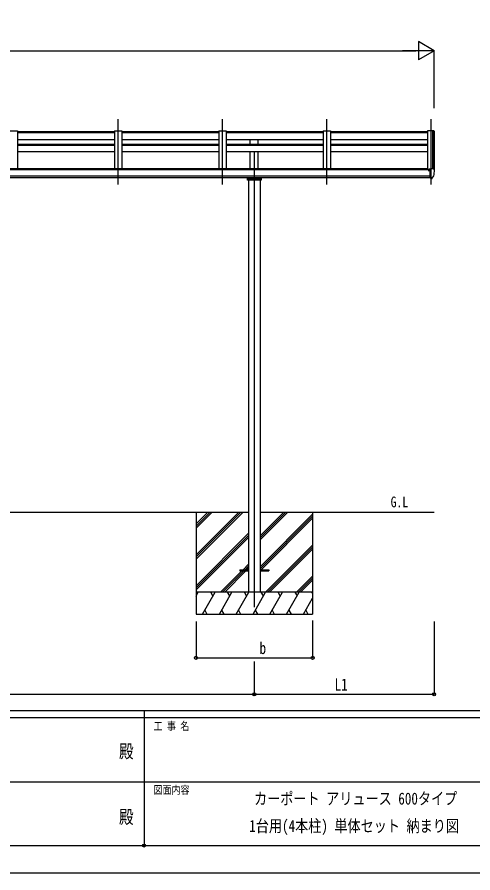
# Model space of a CAD drawing. Units: millimetres, scale not verified. Extents: x -10512 to 10512, y -7425 to 7425.
# Drawn here: x -884 to 2244, y -7425 to -1556 of the extents above; entities that cross this region are included whole.
import ezdxf
from ezdxf.enums import TextEntityAlignment as Align

# ---------------------------------------------------------------- set-up
doc = ezdxf.new("R2010")
doc.units = ezdxf.units.MM
doc.header["$LTSCALE"] = 40
doc.header["$PDMODE"] = 32
doc.header["$PDSIZE"] = 20
for name, color, linetype in [('0-2_USER1', 3, 'Continuous'), ('0-4_YKK_12', 2, 'Continuous'), ('0-5_YKK_13', 4, 'Continuous'), ('0-6_YKK_A1', 4, 'Continuous'), ('0-7_YKK_D', 6, 'Continuous'), ('0-8_YKK_ZWAK', 7, 'Continuous')]:
    doc.layers.add(name, color=color, linetype=linetype)
doc.styles.add('ＭＳ ゴシック', font='')
doc.styles.get('ＭＳ ゴシック').set_extended_font_data('MS Gothic')

msp = doc.modelspace()

# ---------------------------------------------------------------- linework, layer by layer
at = {"layer": '0-4_YKK_12'}
for p, q in [((-189.78, -2702.84), (-189.78, -2256)), ((526.22, -2702.84), (526.22, -2256)), ((1242.22, -2702.84), (1242.22, -2256)), ((1958.22, -2702.84), (1958.22, -2256)), ((744.22, -2478.02), (744.22, -5602.4))]:
    msp.add_line(p, q, dxfattribs=at)
at = {"layer": '0-5_YKK_13'}
for p, q in [((-214.78, -2342.25), (-880.78, -2342.25)), ((501.22, -2342.25), (-164.78, -2342.25)), ((1217.22, -2342.25), (551.22, -2342.25)), ((1933.22, -2342.25), (1267.22, -2342.25)), ((1941.72, -2599.63), (1941.72, -2603.96)), ((1956.72, -2598.46), (1942.72, -2598.52)), ((1946.22, -2598.51), (1946.22, -2596.61)), ((1946.72, -2608.69), (1946.42, -2608.69)), ((1947.25, -2608.69), (1946.72, -2608.69)), ((1947.05, -2596.19), (1956.72, -2595.47)), ((1951.72, -2603.51), (1958.22, -2603.11)), ((1956.72, -2594.69), (1958.22, -2594.69)), ((1956.72, -2594.69), (1956.72, -2600.86)), ((1958.22, -2662.28), (1958.22, -2593.78)), ((1973.31, -2594.34), (1977.38, -2600.15)), ((1980.22, -2603.15), (1980.22, -2603.78)), ((700.72, -2664.65), (787.72, -2664.65)), ((1951.72, -2659.08), (1957.22, -2659.08)), ((1957.72, -2660.08), (1957.22, -2659.08)), ((1958.22, -2660.08), (1957.72, -2660.08)), ((1959.72, -2662.19), (1958.22, -2662.28)), ((1959.72, -2662.19), (1963.43, -2661.96)), ((1965.85, -2660.46), (1975.59, -2645.09)), ((644.22, -5345.5), (644.22, -5354.5)), ((644.22, -5345.5), (704.72, -5345.5)), ((644.22, -5354.5), (704.72, -5354.5)), ((783.72, -5345.5), (844.22, -5345.5)), ((783.72, -5354.5), (844.22, -5354.5)), ((844.22, -5345.5), (844.22, -5354.5))]:
    msp.add_line(p, q, dxfattribs=at)
for points in [[(1941.72, -2607.08), (1941.72, -2608.69), (1941.25, -2608.69)], [(1946.42, -2607.51), (1946.42, -2608.69), (1941.72, -2608.69)], [(1947.05, -2596.19), (1946.88, -2596.21), (1946.72, -2596.24), (1946.58, -2596.28), (1946.46, -2596.34), (1946.36, -2596.4), (1946.28, -2596.46), (1946.24, -2596.53), (1946.22, -2596.61)], [(1951.72, -2659.08), (1951.72, -2600.86), (1956.72, -2600.86)], [(1958.22, -2593.78), (1970.22, -2593.78), (1972.55, -2593.92)], [(790.72, -2657.32), (790.72, -2673.91), (697.72, -2673.91), (697.72, -2657.32)], [(1958.22, -2648.39), (1955.06, -2647.98), (1951.72, -2647.55)]]:
    msp.add_lwpolyline(points, dxfattribs=at)
for centre, radius, start, end in [((1944.22, -2608.69), 2.5, 28.35764, 180), ((1944.22, -2608.69), 2.5, 0, 28.35764), ((1972.49, -2594.92), 1, 35, 86.5), ((1787.73, -2603.77), 192.49, 347.8767, 359.9992), ((1977.22, -2603.15), 3, 0, 87), ((1963.25, -2658.96), 3, 273.5, 330), ((1972.99, -2643.59), 3, 330, 348.16652)]:
    msp.add_arc(centre, radius, start, end, dxfattribs=at)
msp.add_ellipse((1942.72, -2599.62), major_axis=(0.02, 1.1), ratio=0.906239, start_param=0.0206394, end_param=1.5914357, dxfattribs=at)
at = {"layer": '0-6_YKK_A1'}
for p, q in [((-930.78, -2336.17), (-880.78, -2336.17)), ((-880.78, -2336.17), (-880.78, -2597.25)), ((-214.78, -2336.17), (-214.78, -2597.25)), ((-214.78, -2336.17), (-164.78, -2336.17)), ((-164.78, -2336.17), (-164.78, -2597.25)), ((501.22, -2336.17), (501.22, -2597.25)), ((501.22, -2336.17), (551.22, -2336.17)), ((551.22, -2336.17), (551.22, -2597.25)), ((1217.22, -2336.17), (1217.22, -2597.25)), ((1217.22, -2336.17), (1267.22, -2336.17)), ((1267.22, -2336.17), (1267.22, -2597.25)), ((1933.22, -2336.17), (1933.22, -2603.96)), ((1969.14, -2336.37), (1968.52, -2337.99)), ((1969.22, -2336.26), (1969.22, -2593.78)), ((1977.27, -2336.59), (1969.44, -2336.18)), ((1978.22, -2337.47), (1978.22, -2600.32)), ((-214.78, -2349.05), (-880.78, -2349.05)), ((-880.78, -2394.05), (-214.78, -2394.05)), ((501.22, -2349.05), (-164.78, -2349.05)), ((-164.78, -2394.05), (501.22, -2394.05)), ((1217.22, -2349.05), (551.22, -2349.05)), ((551.22, -2394.05), (1217.22, -2394.05)), ((716.72, -2427.47), (716.72, -2394.05)), ((716.72, -2394.05), (771.72, -2394.05)), ((771.72, -2427.47), (771.72, -2394.05)), ((1933.22, -2349.05), (1267.22, -2349.05)), ((1267.22, -2394.05), (1933.22, -2394.05)), ((-880.78, -2427.47), (-214.78, -2427.47)), ((-880.78, -2433.75), (-214.78, -2433.75)), ((-164.78, -2427.47), (501.22, -2427.47)), ((-164.78, -2433.75), (501.22, -2433.75)), ((551.22, -2427.47), (1217.22, -2427.47)), ((551.22, -2433.75), (1217.22, -2433.75)), ((1267.22, -2427.47), (1933.22, -2427.47)), ((1267.22, -2433.75), (1933.22, -2433.75)), ((-880.78, -2477.54), (-214.78, -2477.54)), ((-164.78, -2477.54), (501.22, -2477.54)), ((551.22, -2477.54), (1217.22, -2477.54)), ((716.72, -2597.25), (716.72, -2477.54)), ((771.72, -2597.25), (771.72, -2477.54)), ((1267.22, -2477.54), (1933.22, -2477.54)), ((1951.72, -2603.96), (-3763.28, -2603.96)), ((1928.22, -2597.25), (-3739.78, -2597.25)), ((1928.22, -2603.96), (1928.22, -2597.25)), ((-3763.28, -2645.18), (1951.72, -2645.18)), ((1951.72, -2657.04), (-3763.28, -2656.95)), ((704.72, -2673.91), (704.72, -5500)), ((783.72, -2673.91), (783.72, -5500)), ((-2516.28, -4950), (704.72, -4950)), ((344.22, -4950), (344.22, -5650)), ((344.22, -5244.18), (638.4, -4950)), ((344.22, -5258.32), (652.54, -4950)), ((344.22, -5272.46), (666.69, -4950)), ((344.22, -5060.33), (454.55, -4950)), ((344.22, -5046.19), (440.41, -4950)), ((344.22, -5032.05), (426.27, -4950)), ((783.72, -4950), (1978.22, -4950)), ((783.72, -5141.33), (975.05, -4950)), ((783.72, -5127.19), (960.91, -4950)), ((783.72, -5113.05), (946.77, -4950)), ((783.72, -5325.18), (1144.22, -4964.68)), ((783.72, -5339.32), (1144.22, -4978.82)), ((1144.22, -4950), (1144.22, -5650)), ((791.68, -5345.5), (1144.22, -4992.96)), ((344.22, -5456.31), (704.72, -5095.81)), ((344.22, -5470.45), (704.72, -5109.95)), ((344.22, -5484.59), (704.72, -5124.1)), ((821.03, -5500), (1144.22, -5176.81)), ((835.17, -5500), (1144.22, -5190.95)), ((849.32, -5500), (1144.22, -5205.1)), ((667.16, -5345.5), (704.72, -5307.94)), ((681.31, -5345.5), (704.72, -5322.08)), ((695.45, -5345.5), (704.72, -5336.23)), ((512.66, -5500), (658.16, -5354.5)), ((526.81, -5500), (672.31, -5354.5)), ((540.95, -5500), (686.45, -5354.5)), ((1033.16, -5500), (1144.22, -5388.94)), ((1047.31, -5500), (1144.22, -5403.08)), ((1061.45, -5500), (1144.22, -5417.23)), ((1144.22, -5500), (344.22, -5500)), ((344.22, -5527.5), (360.1, -5500)), ((388.97, -5650), (475.57, -5500)), ((460.57, -5525.98), (445.57, -5500)), ((504.44, -5650), (591.04, -5500)), ((576.04, -5525.98), (561.04, -5500)), ((619.91, -5650), (706.51, -5500)), ((691.51, -5525.98), (676.51, -5500)), ((735.38, -5650), (821.98, -5500)), ((806.98, -5525.98), (791.98, -5500)), ((850.85, -5650), (937.45, -5500)), ((922.45, -5525.98), (907.45, -5500)), ((966.32, -5650), (1052.92, -5500)), ((1022.92, -5500), (1037.92, -5525.98)), ((1138.39, -5500), (1144.22, -5510.1)), ((1081.79, -5650), (1144.22, -5541.86)), ((403.97, -5624.02), (418.97, -5650)), ((519.44, -5624.02), (534.44, -5650)), ((634.91, -5624.02), (649.91, -5650)), ((750.38, -5624.02), (765.38, -5650)), ((865.85, -5624.02), (880.85, -5650)), ((981.32, -5624.02), (996.32, -5650)), ((1096.79, -5624.02), (1111.79, -5650)), ((344.22, -5650), (1144.22, -5650))]:
    msp.add_line(p, q, dxfattribs=at)
msp.add_lwpolyline([(1968.52, -2593.78), (1968.52, -2336.17), (1933.22, -2336.17)], dxfattribs=at)
msp.add_circle((1944.25, -2608.69), 3, dxfattribs=at)
for centre, radius, start, end in [((1969.42, -2336.48), 0.3, 86.98858, 159), ((1977.22, -2337.59), 1, 6.67014, 87)]:
    msp.add_arc(centre, radius, start, end, dxfattribs=at)
at = {"layer": '0-7_YKK_D'}
for p, q in [((1978.22, -1786.17), (1869.97, -1723.67)), ((1869.97, -1723.67), (1869.97, -1848.67)), ((-3664.78, -1786.17), (1853.22, -1786.17)), ((1978.22, -1786.17), (1761.72, -1786.17)), ((1978.22, -1786.17), (1869.97, -1848.67)), ((1978.22, -2179.49), (1978.22, -1785.17)), ((344.22, -5700.02), (344.22, -5951)), ((1144.22, -5694.46), (1144.22, -5951)), ((1978.22, -5700), (1978.22, -6201)), ((344.22, -5950), (1144.22, -5950)), ((744.22, -5974.73), (744.22, -6201)), ((744.22, -5975.73), (744.22, -6201)), ((-2555.78, -6200), (744.22, -6200)), ((744.22, -6200), (1978.22, -6200))]:
    msp.add_line(p, q, dxfattribs=at)
for centre in [(344.22, -5950), (1144.22, -5950), (744.22, -6200), (744.22, -6200), (1978.22, -6200)]:
    msp.add_circle(centre, 10.62, dxfattribs=at)
at = {"layer": '0-8_YKK_ZWAK'}
for p, q in [((9737.55, -6312.5), (-9762.45, -6312.5)), ((-12.45, -6312.5), (-12.45, -7237.5)), ((-12.45, -6362.5), (-3262.45, -6362.5)), ((3237.55, -6362.5), (-12.45, -6362.5)), ((-3243.7, -6800), (-12.45, -6800)), ((-12.45, -6800), (3237.55, -6800)), ((-3262.45, -7237.5), (-12.45, -7237.5)), ((-12.45, -7237.5), (3237.55, -7237.5))]:
    msp.add_line(p, q, dxfattribs=at)
msp.add_lwpolyline([(-10512.5, -7425), (10512.5, -7425), (10512.5, 7425), (-10512.5, 7425)], close=True, dxfattribs=at)
msp.add_point((-12.45, -7237.5), dxfattribs=at)

# ---------------------------------------------------------------- texts
at = {"layer": '0-2_USER1', "style": 'ＭＳ ゴシック', "width": 0.8}
for s, height, p in [('G.L', 73.31, (1679.87, -4939.4)), ('カーポート アリュース 600タイプ', 82.48, (742.55, -6981.25)), ('1台用(4本柱) 単体セット 納まり図', 82.48, (709.55, -7168.75))]:
    msp.add_text(s, height=height, dxfattribs=at).set_placement(p, align=Align.BOTTOM_LEFT)
at = {"layer": '0-7_YKK_D', "style": 'ＭＳ ゴシック', "width": 0.8}
for s, p in [('b', (780.47, -5949)), ('L1', (1295.22, -6199))]:
    msp.add_text(s, height=82.48, dxfattribs=at).set_placement(p, align=Align.BOTTOM_LEFT)
at = {"layer": '0-8_YKK_ZWAK', "style": 'ＭＳ ゴシック', "width": 0.8}
for s, height, p in [('工 事 名', 54.99, (53.17, -6462.5)), ('殿', 91.64, (-184.17, -6664.58)), ('図面内容', 54.99, (53.17, -6900)), ('殿', 91.64, (-184.17, -7114.58))]:
    msp.add_text(s, height=height, dxfattribs=at).set_placement(p, align=Align.BOTTOM_LEFT)

doc.saveas('drawing.dxf')
